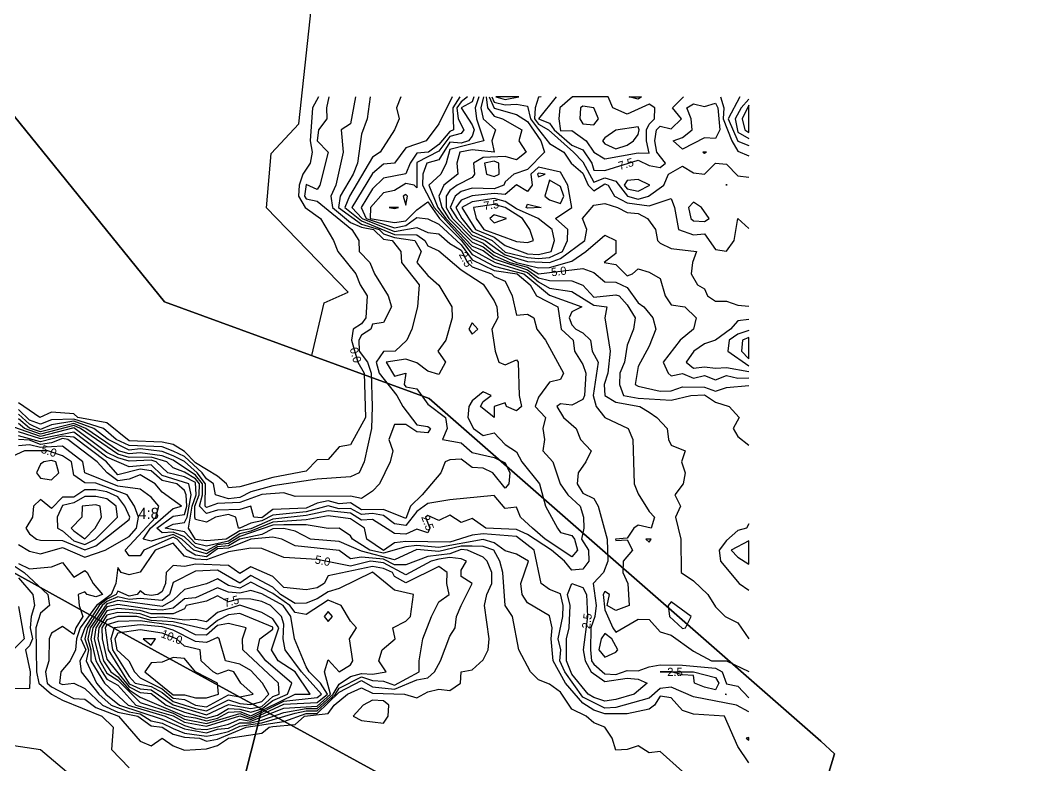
# Model space of a CAD drawing. Header units: metres. Extents: x 304729 to 308942, y 6403920 to 6405836.
# Drawn here: x 305548.3 to 305729, y 6404459.2 to 6404593.9 of the extents above; entities that cross this region are included whole.
import ezdxf
from ezdxf.enums import TextEntityAlignment as Align

# ---------------------------------------------------------------- set-up
doc = ezdxf.new("R2010")
doc.units = ezdxf.units.M
for name, color, linetype in [('FASTIGHETSGRANSER', 7, 'Continuous'), ('HOJDKURVOR_GRUND', 4, 'Continuous'), ('HOJDKURVOR_STOD', 6, 'Continuous'), ('HOJDKURVOR_TEXT', 2, 'Continuous'), ('LILLEBY_4_8', 5, 'Continuous'), ('TOMTBETECKNINGAR', 3, 'Continuous'), ('TOMTER_1945', 1, 'Continuous')]:
    doc.layers.add(name, color=color, linetype=linetype)

msp = doc.modelspace()

# ---------------------------------------------------------------- linework, layer by layer
at = {"layer": 'FASTIGHETSGRANSER'}
for points in [[(305194.17, 6404796.311), (305248.461, 6404753.573), (305425.875, 6404616.253), (305445.572, 6404610.011), (305510.987, 6404589.282), (305538.828, 6404586.862), (305574.392, 6404542.914), (305622.258, 6404525.46), (305693.017, 6404463.466), (305695.515, 6404461.196), (305692.317, 6404450.639), (305682.784, 6404419.603), (305707.41, 6404408.206), (305733.318, 6404395.966)], [(305445.574, 6404610.012), (305510.987, 6404589.283), (305538.828, 6404586.862), (305574.391, 6404542.915), (305601.008, 6404533.208), (305603.235, 6404542.736), (305607.611, 6404544.687), (305592.847, 6404559.923), (305593.711, 6404569.75), (305598.666, 6404575.105), (305604.5, 6404629.316)]]:
    msp.add_lwpolyline(points, dxfattribs=at)
msp.add_lwpolyline([(305510.987, 6404589.282), (305445.572, 6404610.011), (305477.883, 6404521.822), (305482.852, 6404516.777), (305545.142, 6404453.551), (305584.749, 6404440.736), (305585.188, 6404442.458), (305592.017, 6404469.243), (305568.066, 6404482.343), (305521.396, 6404508.195), (305519.965, 6404509.1), (305518.634, 6404510.147), (305517.417, 6404511.324), (305516.326, 6404512.619), (305515.373, 6404514.018), (305514.569, 6404515.508), (305513.92, 6404517.072), (305513.434, 6404518.694), (305513.117, 6404520.357), (305510.987, 6404589.282)], close=True, dxfattribs=at)
at = {"layer": 'HOJDKURVOR_GRUND'}
for points in [[(305604.11, 6404580), (305603.7, 6404578), (305603.75, 6404576), (305602.26, 6404574), (305601.97, 6404572), (305604, 6404570), (305602.49, 6404564), (305602, 6404563.25), (305600, 6404564.15), (305599.69, 6404562), (305600, 6404561.52), (305602, 6404561.09), (305608.27, 6404556), (305609.53, 6404554), (305609.6, 6404552), (305611.53, 6404550), (305612.35, 6404548), (305614.84, 6404544), (305615.4, 6404542), (305614, 6404539.2), (305612, 6404538.89), (305611.7, 6404538), (305610, 6404536.88), (305609.52, 6404536), (305609.6, 6404534), (305611.08, 6404532), (305611.73, 6404530), (305611.91, 6404524), (305611.81, 6404520), (305610.5, 6404514), (305609.6, 6404512), (305608, 6404511.3), (305602, 6404510.87), (305594, 6404509.62), (305590, 6404508.57), (305588, 6404507.56), (305586, 6404507.28), (305583.64, 6404508), (305583.27, 6404510), (305582, 6404510.89), (305581.21, 6404512), (305578, 6404514.95), (305576, 6404515.89), (305574, 6404516.69), (305568, 6404516.93), (305565.65, 6404518), (305563.41, 6404520), (305558, 6404521.73), (305554, 6404521.59), (305552, 6404520.79), (305550, 6404521.5), (305548, 6404523.45)], [(305608.92, 6404580), (305608, 6404575.12), (305606.36, 6404574), (305606.72, 6404570), (305605.38, 6404564), (305604.47, 6404562), (305604.78, 6404560), (305608, 6404557.28), (305610, 6404556.42), (305612.2, 6404556), (305614, 6404554.22), (305615.57, 6404554), (305617.11, 6404552), (305617.23, 6404550), (305620.42, 6404546), (305620.13, 6404542), (305619.12, 6404538), (305618.22, 6404536), (305616.07, 6404534), (305614, 6404533.96), (305612.63, 6404532), (305613.2, 6404530), (305616.38, 6404526), (305617.49, 6404524), (305620, 6404520.69), (305622, 6404520.36), (305622.48, 6404520), (305622, 6404519.24), (305620, 6404519.42), (305618, 6404520.75), (305616, 6404520.71), (305614.95, 6404518), (305615.65, 6404516), (305615.17, 6404514), (305613.29, 6404510), (305612, 6404508.71), (305610, 6404507.38), (305608, 6404507.78), (305598, 6404507.71), (305596, 6404508.39), (305592, 6404508.07), (305588, 6404506.61), (305584, 6404506.43), (305582, 6404505.72), (305581.74, 6404506), (305581.84, 6404510), (305580.31, 6404512), (305578, 6404514.05), (305576, 6404515.1), (305574, 6404515.88), (305570, 6404516.33), (305568, 6404516.1), (305564.2, 6404518), (305561.61, 6404520), (305558, 6404521.33), (305554, 6404520.67), (305552, 6404519.85), (305550, 6404520.78), (305548, 6404522.59)], [(305611.57, 6404580), (305611.06, 6404576), (305610, 6404573.2), (305609.27, 6404568), (305608.53, 6404566), (305606.14, 6404562), (305605.83, 6404560), (305610, 6404556.98), (305613.21, 6404556), (305614, 6404555.22), (305616, 6404554.52), (305619.65, 6404554), (305620.79, 6404552), (305620, 6404550), (305622, 6404547.66), (305624, 6404545.9), (305626.36, 6404542), (305626.41, 6404540), (305625.25, 6404536), (305623.8, 6404534), (305625.17, 6404532), (305624, 6404529.75), (305622, 6404530.4), (305620, 6404531.87), (305618, 6404532.58), (305614.44, 6404532), (305616, 6404529.47), (305618, 6404530), (305617.69, 6404528), (305618, 6404527.56), (305620, 6404527.17), (305622, 6404524.44), (305625.2, 6404522), (305625.47, 6404520), (305624.67, 6404518), (305628, 6404517.43), (305630, 6404515.67), (305634, 6404514.79), (305636, 6404513.81), (305636.79, 6404512), (305636.63, 6404510), (305636, 6404509.23), (305633.77, 6404512), (305632, 6404512.82), (305630, 6404512.99), (305628, 6404514.5), (305626, 6404514.38), (305625.14, 6404514), (305624.32, 6404512), (305621, 6404508), (305618.87, 6404506), (305618, 6404503.77), (305614, 6404505.35), (305610, 6404505.32), (305608, 6404506.58), (305606, 6404506.38), (305604, 6404506.93), (305602, 6404506.51), (305600, 6404505.59), (305594, 6404505.4), (305592, 6404503.88), (305590.53, 6404504), (305590, 6404506), (305588, 6404505.36), (305584, 6404505.23), (305582, 6404504.66), (305580.74, 6404506), (305581.29, 6404508), (305581.29, 6404510), (305580, 6404511.56), (305576, 6404514.31), (305574, 6404515.09), (305570, 6404515.64), (305568, 6404515.41), (305566.09, 6404516), (305560.2, 6404520), (305558, 6404520.93), (305552, 6404519.42), (305550, 6404520.06), (305548, 6404521.74)], [(305617.14, 6404580), (305616.33, 6404578), (305616.8, 6404576), (305616, 6404574), (305613.4, 6404570), (305612, 6404569.07), (305607.83, 6404562), (305607, 6404560), (305610, 6404557.54), (305616, 6404555.07), (305620, 6404555.05), (305621.47, 6404554), (305622, 6404553.06), (305624, 6404552.13), (305628, 6404548.7), (305632, 6404546.1), (305634, 6404543.09), (305634.44, 6404542), (305634.67, 6404540), (305633.54, 6404538), (305634.18, 6404534), (305634.8, 6404532), (305636, 6404531.54), (305638, 6404532.43), (305638.3, 6404532), (305638.5, 6404526), (305638.9, 6404524), (305638, 6404523.22), (305636.2, 6404524), (305636, 6404524.67), (305634, 6404524), (305634, 6404522), (305631.53, 6404524), (305632, 6404524.89), (305633.43, 6404526), (305632, 6404526.67), (305630, 6404525.04), (305629.4, 6404524), (305629.24, 6404522), (305630.27, 6404520), (305632, 6404518.75), (305634, 6404519.25), (305636, 6404517.13), (305638, 6404515.82), (305639, 6404514), (305642.15, 6404510), (305643.25, 6404506), (305645.42, 6404502), (305646, 6404501.23), (305648, 6404500.66), (305648.52, 6404500), (305649.07, 6404498), (305648, 6404496.84), (305643.21, 6404500), (305640.89, 6404502), (305638.72, 6404504), (305638, 6404505.8), (305636, 6404505.56), (305634, 6404507.88), (305626, 6404507.14), (305622, 6404506.43), (305620, 6404505), (305618, 6404502.47), (305616, 6404502.78), (305614, 6404504.31), (305612, 6404504.64), (305610, 6404504.48), (305608, 6404505.56), (305606, 6404505.49), (305604, 6404506.02), (305600, 6404504.94), (305594, 6404504.35), (305592, 6404503.35), (305590, 6404502.92), (305588, 6404501.99), (305587.75, 6404502), (305587.31, 6404504), (305586, 6404504.44), (305583.65, 6404504), (305582, 6404503.07), (305580, 6404503.59), (305579.89, 6404504), (305579.87, 6404506), (305580.69, 6404508), (305580.74, 6404510), (305580, 6404510.9), (305578, 6404512.15), (305576, 6404512.91), (305574.8, 6404514), (305572, 6404514.85), (305568, 6404514.75), (305566, 6404515.36), (305559.21, 6404520), (305558, 6404520.53), (305552, 6404518.99), (305549.09, 6404520), (305548, 6404520.91)], [(305627.78, 6404580), (305626.54, 6404578), (305626.61, 6404574), (305626, 6404573.69), (305624, 6404571.39), (305622.14, 6404570), (305620, 6404569.8), (305618.8, 6404568), (305618, 6404566.06), (305614, 6404565.28), (305612, 6404563.35), (305609.97, 6404560), (305610.84, 6404558), (305616, 6404556.3), (305618, 6404556.72), (305620, 6404558.14), (305622, 6404557.95), (305624, 6404556.97), (305628, 6404553.2), (305630, 6404550.48), (305634, 6404548.59), (305638.14, 6404548), (305640.5, 6404546), (305641.62, 6404544), (305645.5, 6404542), (305646.09, 6404538), (305648.24, 6404536), (305648.48, 6404534), (305650, 6404531.58), (305650.55, 6404530), (305650.29, 6404526), (305650, 6404525.28), (305648, 6404524.21), (305646, 6404524.48), (305645.33, 6404524), (305646.52, 6404522), (305648.78, 6404520), (305649.61, 6404518), (305651.5, 6404516), (305650.57, 6404514), (305649.14, 6404512), (305648.96, 6404510), (305650, 6404508.32), (305652, 6404507.38), (305652.8, 6404506), (305654.4, 6404500), (305654.52, 6404496), (305653.76, 6404494), (305651.9, 6404492), (305652.42, 6404488), (305652.16, 6404486), (305651.45, 6404484), (305651.37, 6404480), (305651.6, 6404478), (305652, 6404477.38), (305654, 6404475.67), (305656, 6404475.56), (305658, 6404476.27), (305660, 6404476.18), (305662, 6404476.93), (305664, 6404477.27), (305668, 6404477.24), (305674, 6404476.67), (305675.2, 6404476), (305676, 6404473.86), (305678, 6404473.41), (305680, 6404471.33)], [(305629.15, 6404580), (305628, 6404579.1), (305627.26, 6404578), (305627.47, 6404576), (305628.49, 6404574), (305628, 6404573.37), (305626, 6404572.78), (305624, 6404570.13), (305620, 6404568.1), (305620, 6404563.5), (305619.5, 6404564), (305618, 6404564.31), (305616, 6404563.07), (305614, 6404562.65), (305611.63, 6404560), (305611.56, 6404558), (305616, 6404557.23), (305618, 6404557.54), (305620, 6404559.57), (305622, 6404560.99), (305624.12, 6404558), (305628, 6404554.09), (305630, 6404551.48), (305634, 6404549.35), (305639.33, 6404548), (305644, 6404544.1), (305649.82, 6404542), (305648, 6404541.13), (305647.55, 6404540), (305648, 6404538.76), (305648.73, 6404538), (305650, 6404537.33), (305651.4, 6404536), (305651.7, 6404534), (305652.8, 6404532), (305651.9, 6404526), (305652.44, 6404524), (305654, 6404522), (305658.17, 6404520), (305659.07, 6404518), (305659.29, 6404510), (305660, 6404508.18), (305662, 6404505), (305662.95, 6404504), (305662.33, 6404502), (305660, 6404502.55), (305659.25, 6404502), (305658, 6404500.18), (305655.94, 6404500), (305656, 6404499.79), (305658, 6404499.86), (305658.96, 6404498), (305657.32, 6404496), (305657.23, 6404494), (305658.11, 6404492), (305658.4, 6404488), (305656, 6404487.11), (305654.4, 6404488), (305654.8, 6404490), (305654, 6404490.53), (305653.66, 6404490), (305654, 6404487.25), (305655.41, 6404484), (305656, 6404483.17), (305660, 6404485.56), (305662, 6404485.5), (305664, 6404483.25), (305666, 6404482.67), (305670, 6404479.78), (305673.27, 6404478), (305676, 6404478), (305680, 6404476.07)], [(305630.33, 6404580), (305630, 6404579.1), (305627.99, 6404578), (305630, 6404574.94), (305630.36, 6404574), (305630, 6404572.86), (305629.37, 6404572), (305628, 6404571.6), (305626, 6404571.81), (305624, 6404568.57), (305621.81, 6404568), (305621.07, 6404566), (305621.06, 6404564), (305623.13, 6404560), (305630, 6404552.33), (305634.19, 6404550), (305640, 6404548.21), (305642, 6404546.54), (305644, 6404545.38), (305648, 6404544.79), (305652, 6404542.34), (305654.33, 6404542), (305654, 6404540), (305654.93, 6404534), (305654.52, 6404530), (305653.89, 6404528), (305653.96, 6404526), (305656, 6404524.76), (305660.29, 6404524), (305662, 6404522.96), (305663.38, 6404522), (305665.23, 6404520), (305665.5, 6404518), (305666, 6404517), (305668.5, 6404516), (305667.85, 6404514), (305668.5, 6404512), (305668.13, 6404510), (305666.62, 6404508), (305667.68, 6404506), (305666.75, 6404504), (305667.71, 6404500), (305667.75, 6404494), (305670, 6404492.5), (305672.57, 6404490), (305674, 6404487.75), (305675.75, 6404486), (305678, 6404484.89), (305680, 6404482)], [(305631.2, 6404580), (305630.56, 6404578), (305630.78, 6404576), (305632.12, 6404572), (305626, 6404570.48), (305625.33, 6404568), (305624.34, 6404566), (305622.18, 6404564), (305623.8, 6404560), (305625.22, 6404558), (305630, 6404553.01), (305632, 6404552.17), (305634, 6404550.7), (305640, 6404548.7), (305642, 6404547.27), (305644, 6404546.8), (305648, 6404546.73), (305650, 6404545.95), (305652, 6404543.77), (305656, 6404544.21), (305656.59, 6404544), (305658, 6404542.4), (305659.44, 6404540), (305659.17, 6404538), (305658, 6404535.11), (305657.55, 6404532), (305656.7, 6404530), (305656.61, 6404528), (305657.36, 6404526), (305660, 6404525.51), (305666, 6404525.15), (305669.5, 6404526), (305672, 6404526.09), (305674, 6404524.75), (305676.43, 6404524), (305678.29, 6404522), (305677.2, 6404520), (305678, 6404518.57), (305680, 6404517)], [(305632.54, 6404580), (305632.75, 6404578), (305634, 6404576.49), (305635.48, 6404576), (305639, 6404574), (305638.47, 6404572), (305639.75, 6404570), (305638, 6404568.6), (305636, 6404569.2), (305632, 6404569.03), (305630.23, 6404568), (305630.44, 6404566), (305630, 6404565.41), (305627.28, 6404564), (305626, 6404563.06), (305625.28, 6404562), (305625.29, 6404560), (305626.47, 6404558), (305630, 6404554.35), (305632, 6404553.52), (305634, 6404551.91), (305638, 6404550.02), (305642, 6404549.04), (305644, 6404549.1), (305648, 6404550.27), (305650.55, 6404552), (305654, 6404554.94), (305656, 6404554), (305656, 6404551.67), (305653.86, 6404550), (305656, 6404549.67), (305658, 6404547.61), (305659, 6404548), (305660, 6404548.9), (305662, 6404548.25), (305664, 6404547.14), (305664.86, 6404544), (305666, 6404542.4), (305668.44, 6404542), (305670.47, 6404540), (305670, 6404538), (305667.6, 6404536), (305664.5, 6404532), (305665.43, 6404530), (305666, 6404529.53), (305668, 6404529.95), (305670, 6404529.12), (305672, 6404529.57), (305674, 6404528.82), (305676, 6404529.58), (305678, 6404529.14), (305680, 6404529.17)], [(305633.05, 6404580), (305634, 6404577.94), (305638, 6404576.79), (305640, 6404575.5), (305642.39, 6404572), (305643.06, 6404570), (305640, 6404566.83), (305637.53, 6404566), (305636, 6404564.63), (305635.73, 6404564), (305634, 6404563.36), (305630, 6404563.47), (305628, 6404562.84), (305626.92, 6404562), (305626.06, 6404560), (305627.28, 6404558), (305630, 6404554.99), (305632.36, 6404554), (305636, 6404551.39), (305640, 6404550.22), (305644, 6404550), (305646, 6404550.77), (305650.35, 6404554), (305650.72, 6404556), (305649.93, 6404558), (305652, 6404560.42), (305654, 6404560.69), (305656.29, 6404560), (305658, 6404559.08), (305660, 6404558.91), (305661.67, 6404558), (305663.14, 6404556), (305663.51, 6404554), (305664, 6404553.53), (305666, 6404552.53), (305670.57, 6404552), (305669.82, 6404550), (305669.56, 6404548), (305670.75, 6404546), (305672, 6404545.29), (305672.55, 6404544), (305674, 6404543.02), (305676, 6404543.02), (305678, 6404542.31), (305680, 6404542.13)], [(305633.55, 6404580), (305634, 6404579.03), (305636, 6404578.55), (305638, 6404578.65), (305640, 6404578.29), (305640.52, 6404576), (305642, 6404574.08), (305644, 6404571.56), (305646.58, 6404570), (305647.92, 6404568), (305650, 6404566.16), (305650.97, 6404564), (305652, 6404563.01), (305654, 6404564.27), (305654.59, 6404564), (305655.71, 6404562), (305658, 6404560.79), (305662, 6404560.29), (305666, 6404561.6), (305666.57, 6404560), (305667.27, 6404556), (305670, 6404555.05), (305672, 6404555.21), (305674, 6404552.36), (305676, 6404552.08), (305677.33, 6404554), (305678, 6404558), (305680, 6404556.2)], [(305634.31, 6404580), (305636, 6404579.49), (305638.44, 6404580), (305634.31, 6404580)], [(305642.5, 6404580), (305642, 6404579.92), (305641.41, 6404578), (305641.25, 6404576), (305642, 6404575.02), (305643.8, 6404574), (305648.33, 6404570), (305650, 6404568.22), (305652, 6404564.54), (305654, 6404565.31), (305656, 6404564.73), (305658.06, 6404562), (305660, 6404561.45), (305661.88, 6404562), (305664.67, 6404564), (305665.48, 6404566), (305668, 6404567.43), (305670, 6404566.26), (305672, 6404566), (305674, 6404568), (305676, 6404567.8), (305678, 6404565.69), (305680, 6404565.43)], [(305648.11, 6404580), (305645.85, 6404578), (305645.64, 6404576), (305646, 6404573.82), (305648, 6404573.88), (305650.58, 6404572), (305652, 6404570), (305654, 6404568.79), (305660, 6404569.87), (305662, 6404569.78), (305661.53, 6404572), (305661.53, 6404574), (305662, 6404575.03), (305662.94, 6404576), (305663, 6404578), (305662, 6404578.64), (305658, 6404576.84), (305655.45, 6404578), (305654.6, 6404580), (305648.11, 6404580)], [(305678.38, 6404580), (305676.3, 6404576), (305678, 6404571.96), (305680, 6404571.16)], [(305680, 6404579.56), (305678.62, 6404578), (305677.55, 6404576), (305678, 6404573.58), (305680, 6404572.46)], [(305650, 6404575.07), (305652, 6404574.89), (305652.83, 6404576), (305652, 6404578), (305650, 6404578.32), (305649.57, 6404578), (305649.46, 6404576), (305650, 6404575.07)], [(305668, 6404570.53), (305666.31, 6404572), (305668, 6404572.61), (305669.79, 6404574), (305669.57, 6404576), (305668.81, 6404578), (305670, 6404578.74), (305672, 6404578.22), (305674, 6404578.86), (305674.4, 6404578), (305674.79, 6404574), (305674, 6404572.43), (305672, 6404572.56), (305668, 6404570.53)], [(305680, 6404578.46), (305678.81, 6404576), (305679.3, 6404574), (305680, 6404573.56), (305680, 6404578.46)], [(305654, 6404571.5), (305656, 6404570.59), (305658, 6404571.27), (305659.15, 6404572), (305660, 6404573.16), (305660.21, 6404574), (305660, 6404574.53), (305656, 6404573.94), (305654, 6404572.55), (305653.56, 6404572), (305654, 6404571.5)], [(305636, 6404551.91), (305640, 6404550.91), (305642, 6404550.78), (305644, 6404550.93), (305646.33, 6404552), (305647.26, 6404554), (305647.29, 6404556), (305645.04, 6404558), (305648, 6404560), (305647.27, 6404564), (305646, 6404566.36), (305642, 6404567.27), (305640.61, 6404566), (305640.83, 6404564), (305640, 6404562.87), (305638, 6404564.08), (305636, 6404562.31), (305634, 6404562.51), (305630, 6404562.08), (305628, 6404561.31), (305627.07, 6404560), (305628.14, 6404558), (305630, 6404555.63), (305633.64, 6404554), (305636, 6404551.91)], [(305634, 6404565.58), (305634.87, 6404566), (305634.82, 6404568), (305634, 6404568.33), (305632.26, 6404568), (305632.57, 6404566), (305634, 6404565.58)], [(305642, 6404565.49), (305643.2, 6404566), (305642, 6404566.19), (305641.79, 6404566), (305642, 6404565.49)], [(305644, 6404561.35), (305646, 6404560.67), (305646.59, 6404562), (305646, 6404563.78), (305644, 6404564.91), (305643.12, 6404562), (305644, 6404561.35)], [(305676, 6404563.93), (305676, 6404564.2), (305676, 6404563.93)], [(305618, 6404560.4), (305618.33, 6404562), (305618, 6404562.33), (305617.56, 6404562), (305618, 6404560.4)], [(305640, 6404551.6), (305642, 6404551.5), (305644.3, 6404552), (305644.9, 6404554), (305644.46, 6404556), (305641.94, 6404558), (305638, 6404559.72), (305636, 6404561.08), (305634, 6404561.57), (305630, 6404561), (305628.16, 6404560), (305630.61, 6404556), (305634, 6404554.62), (305636, 6404553.08), (305640, 6404551.6)], [(305616, 6404559.8), (305616.67, 6404560), (305615, 6404560), (305616, 6404559.8)], [(305640, 6404559.88), (305639.77, 6404560), (305640, 6404560.56), (305642.5, 6404560), (305640, 6404559.88)], [(305670, 6404557.55), (305672, 6404557.45), (305672.85, 6404558), (305671.47, 6404560), (305670, 6404560.93), (305669.09, 6404560), (305669.51, 6404558), (305670, 6404557.55)], [(305634, 6404557.19), (305636.2, 6404558), (305634, 6404558.67), (305633.19, 6404558), (305634, 6404557.19)], [(305680, 6404539.7), (305678, 6404539.46), (305676.69, 6404538), (305674, 6404536), (305672, 6404535.3), (305670.07, 6404534), (305668.7, 6404532), (305670, 6404530.94), (305672, 6404531.19), (305674, 6404530.9), (305676, 6404531.07), (305680, 6404530.34)], [(305630, 6404537.04), (305631.05, 6404538), (305630, 6404539.1), (305629.39, 6404538), (305630, 6404537.04)], [(305680, 6404537.75), (305678, 6404537.07), (305676.43, 6404536), (305676.19, 6404534), (305680, 6404531.35)], [(305680, 6404536.48), (305678.85, 6404536), (305678.71, 6404534), (305680, 6404532.64), (305680, 6404536.48)], [(305680, 6404468.78), (305677.78, 6404470), (305670, 6404471.53), (305666, 6404473.25), (305664, 6404472.99), (305662, 6404471.28), (305656, 6404469.59), (305654, 6404469.44), (305650, 6404471.46), (305646.77, 6404476), (305645.88, 6404478), (305646.02, 6404480), (305645.52, 6404482), (305646.38, 6404486), (305646.44, 6404488), (305646, 6404490.14), (305644, 6404490.88), (305642.5, 6404492), (305641.21, 6404498), (305638, 6404500.49), (305632, 6404500.98), (305630, 6404500.74), (305626, 6404499.44), (305618, 6404499.57), (305616, 6404499.36), (305614, 6404497.98), (305610.97, 6404500), (305610.52, 6404502), (305608, 6404503.66), (305604, 6404504.22), (305600, 6404503.51), (305594, 6404503.07), (305590, 6404501.43), (305588, 6404500.99), (305586, 6404499.65), (305582, 6404498.77), (305580, 6404499.23), (305578, 6404501.32), (305574.55, 6404502), (305576, 6404502.7), (305578, 6404503.04), (305578.5, 6404504), (305579.24, 6404508), (305578.79, 6404510), (305574, 6404511.54), (305572, 6404513.43), (305568, 6404513.07), (305564, 6404514.82), (305558, 6404519.38), (305552, 6404518.12), (305548, 6404519.39)], [(305680, 6404459.56), (305678, 6404462.5), (305675.6, 6404468), (305670, 6404468.36), (305668, 6404469.04), (305666, 6404471.33), (305664, 6404471.64), (305662.94, 6404470), (305662, 6404469.26), (305658, 6404468.41), (305654, 6404468.4), (305652, 6404469.12), (305650, 6404470.34), (305646.85, 6404474), (305644.66, 6404478), (305644.31, 6404482), (305644.48, 6404484), (305644, 6404486.14), (305640, 6404488.47), (305639.07, 6404490), (305638.81, 6404492), (305640.16, 6404496), (305638, 6404497.29), (305636, 6404497.92), (305634, 6404499.34), (305632, 6404499.92), (305624, 6404498.52), (305620, 6404498.89), (305618, 6404498.65), (305614, 6404497.45), (305611.54, 6404498), (305608.36, 6404500), (305608, 6404500.61), (305606, 6404502), (305604, 6404501.91), (305600, 6404502.6), (305596, 6404502.61), (305594, 6404502.51), (305588, 6404500.49), (305586, 6404499.22), (305584, 6404499.01), (305582, 6404497.91), (305580, 6404498.54), (305578, 6404500.44), (305576, 6404501.3), (305574, 6404501.17), (305573.04, 6404502), (305576, 6404504.14), (305578, 6404504.48), (305578.43, 6404506), (305578.34, 6404508), (305578, 6404508.79), (305576.62, 6404510), (305574, 6404510.61), (305572, 6404512.35), (305570, 6404512.67), (305566, 6404511.66), (305563.93, 6404514), (305558, 6404518.47), (305556, 6404518.65), (305552, 6404517.63), (305548, 6404518.71)], [(305668, 6404458), (305664, 6404461.6), (305662, 6404461.4), (305660, 6404462.62), (305658, 6404462), (305656, 6404461.86), (305655.33, 6404464), (305654, 6404466), (305652, 6404466.83), (305650.6, 6404468), (305648, 6404469.27), (305646, 6404472.37), (305644, 6404473.82), (305642, 6404474.57), (305640.57, 6404476), (305638.44, 6404480), (305637.28, 6404486), (305636, 6404488), (305635.56, 6404494), (305635, 6404496), (305633.93, 6404498), (305632, 6404498.66), (305630, 6404498.73), (305628, 6404498.74), (305624, 6404497.77), (305620, 6404498.14), (305616, 6404496.27), (305610, 6404497.85), (305606, 6404499.61), (305600.8, 6404500), (305598, 6404501.45), (305596, 6404501.92), (305594, 6404501.88), (305592, 6404500.88), (305588.04, 6404500), (305586, 6404498.79), (305584, 6404498.63), (305582, 6404497.36), (305579.72, 6404498), (305577.56, 6404500), (305576, 6404500.83), (305572, 6404499.64), (305570.56, 6404500), (305571.87, 6404502), (305576, 6404505.53), (305577.48, 6404506), (305574, 6404508.52), (305572.69, 6404510), (305570, 6404511.65), (305568, 6404510.85), (305566, 6404510.54), (305564.03, 6404512), (305562.24, 6404514), (305556.96, 6404518), (305556, 6404518.2), (305554, 6404517.43), (305552, 6404517.11), (305550, 6404517.91), (305548, 6404518.03)], [(305578, 6404461.86), (305582, 6404462.11), (305584, 6404462.71), (305586, 6404464), (305592, 6404464.94), (305593.3, 6404466), (305594, 6404466.16), (305598, 6404466.51), (305599.73, 6404468), (305604, 6404468.5), (305605.08, 6404470), (305607.46, 6404472), (305610, 6404473.12), (305612, 6404472.16), (305617.75, 6404472), (305620, 6404471.35), (305622, 6404472.42), (305624, 6404472.88), (305626, 6404472.62), (305627.9, 6404474), (305628, 6404476), (305630, 6404476.36), (305632, 6404478.2), (305632.9, 6404480), (305633.08, 6404482), (305632.25, 6404488), (305632.65, 6404490), (305633.55, 6404492), (305633.59, 6404494), (305632.72, 6404496), (305632, 6404496.74), (305629.18, 6404498), (305628, 6404498.12), (305626, 6404497.37), (305622, 6404496.88), (305618, 6404495.35), (305616, 6404495.36), (305614, 6404496.39), (305610, 6404496.77), (305608, 6404496.48), (305606, 6404497.94), (305598, 6404498.79), (305595.6, 6404500), (305594, 6404500.36), (305590, 6404500.02), (305586, 6404498.37), (305584, 6404498.25), (305582, 6404496.81), (305580, 6404497.13), (305578.48, 6404498), (305576.67, 6404500), (305576, 6404500.36), (305570.65, 6404498), (305570, 6404496.97), (305568, 6404497), (305567.3, 6404498), (305572.83, 6404504), (305573.38, 6404506), (305572, 6404507.59), (305570, 6404509.06), (305566, 6404509.56), (305560, 6404512), (305559.64, 6404514), (305556, 6404516.81), (305552, 6404516.6), (305550, 6404517.04), (305548, 6404516.87)], [(305552, 6404511.04), (305554, 6404510.76), (305555.3, 6404512), (305554.74, 6404514), (305554, 6404514.23), (305552.6, 6404514), (305552, 6404513.57), (305551.29, 6404512), (305552, 6404511.04)], [(305552, 6404499.81), (305556, 6404499.79), (305560, 6404498.08), (305562, 6404498.8), (305568, 6404503.55), (305568.16, 6404504), (305567.22, 6404506), (305566, 6404507.68), (305564, 6404508.54), (305562, 6404508.95), (305560, 6404508.94), (305558, 6404507.6), (305556, 6404507.59), (305554, 6404505.57), (305552, 6404507.2), (305550.74, 6404506), (305550.54, 6404504), (305549.36, 6404502), (305550, 6404501), (305551.27, 6404500), (305552, 6404499.81)], [(305558, 6404499.69), (305560, 6404499.05), (305561.92, 6404500), (305565.94, 6404504), (305565.64, 6404506), (305564, 6404507.32), (305562, 6404507.73), (305560, 6404507.7), (305558, 6404506.6), (305556, 6404506.12), (305555, 6404504), (305555.07, 6404502), (305556, 6404501.53), (305558, 6404499.69)], [(305558, 6404501.5), (305560, 6404500.06), (305561.89, 6404502), (305563.03, 6404504), (305562.76, 6404506), (305562, 6404506.24), (305559.54, 6404506), (305559.46, 6404504), (305557.54, 6404502), (305558, 6404501.5)], [(305680, 6404502.8), (305679.56, 6404502), (305678, 6404501.6), (305676, 6404499.74), (305674.66, 6404498), (305674.86, 6404496), (305678.29, 6404492), (305680, 6404490.8)], [(305662, 6404499.47), (305662.33, 6404500), (305661.38, 6404500), (305662, 6404499.47)], [(305546, 6404496.05), (305549.04, 6404494), (305553.3, 6404490), (305553.62, 6404488), (305552, 6404486.63), (305551.18, 6404484), (305551.29, 6404476), (305551.71, 6404474), (305554, 6404472), (305556, 6404470.87), (305563.08, 6404468), (305565.12, 6404466), (305564.8, 6404462), (305568, 6404458.64)], [(305548, 6404495.63), (305550, 6404494.63), (305554, 6404495), (305556, 6404495.8), (305558, 6404493.14), (305560, 6404494.36), (305560.45, 6404494), (305561.5, 6404492), (305563.22, 6404490), (305562, 6404489.57), (305560.43, 6404490), (305560, 6404490.5), (305558.8, 6404490), (305559, 6404488), (305559.62, 6404486), (305558.39, 6404484), (305558, 6404482.77), (305556, 6404484.22), (305554, 6404483), (305553.58, 6404482), (305553.5, 6404478), (305552.91, 6404476), (305553.19, 6404474), (305554, 6404473.28), (305558, 6404471.22), (305560, 6404471.09), (305562, 6404469.59), (305566.12, 6404468), (305570, 6404463.5), (305572, 6404462.67), (305574, 6404464.04), (305576, 6404462.67), (305578, 6404461.86)], [(305576, 6404465.76), (305578, 6404464.96), (305582, 6404464.37), (305584, 6404464.74), (305586, 6404465.23), (305588, 6404466.18), (305592, 6404466.77), (305598, 6404468.52), (305600, 6404468.95), (305602, 6404468.94), (305605.33, 6404472), (305606, 6404473.07), (305610, 6404475.09), (305612, 6404474.47), (305614, 6404474.31), (305616, 6404473.61), (305620.4, 6404476), (305620.4, 6404478), (305621.1, 6404482), (305622.64, 6404486), (305624, 6404488.67), (305625.88, 6404490), (305625.44, 6404492), (305625.5, 6404494), (305624, 6404495.07), (305618, 6404492.12), (305616, 6404493.28), (305615.58, 6404494), (305614, 6404494.7), (305612, 6404495.04), (305604, 6404493.38), (305603.28, 6404492), (305602, 6404491.18), (305600, 6404490.85), (305596, 6404491.28), (305594, 6404493.24), (305590, 6404495), (305588, 6404493.82), (305586, 6404495.22), (305580, 6404495.47), (305578, 6404495.09), (305576, 6404495.27), (305574.69, 6404494), (305574.59, 6404492), (305574, 6404490.53), (305573.2, 6404490), (305572, 6404489.8), (305570.86, 6404490), (305570, 6404490.67), (305569.44, 6404490), (305568, 6404489.71), (305566, 6404490.63), (305565.65, 6404490), (305564, 6404489.18), (305562.62, 6404488), (305560, 6404484), (305559.27, 6404482), (305560.18, 6404480), (305559.08, 6404478), (305559.33, 6404476), (305562.55, 6404472), (305564.79, 6404470), (305568, 6404468.8), (305570, 6404468.41), (305572, 6404467.16), (305574, 6404466.74), (305576, 6404465.76)], [(305548, 6404493.03), (305550.62, 6404490), (305550.93, 6404488), (305550.32, 6404486), (305550.14, 6404484), (305550.53, 6404482), (305550, 6404480.71), (305549.28, 6404480), (305550.1, 6404476), (305550, 6404473), (305542, 6404472.82)], [(305578, 6404465.71), (305582, 6404464.99), (305584, 6404465.63), (305586, 6404465.84), (305588, 6404466.82), (305590, 6404466.78), (305592, 6404467.3), (305596, 6404468.65), (305600, 6404469.39), (305602, 6404469.37), (305604.87, 6404472), (305606, 6404473.81), (305608, 6404475.2), (305610, 6404475.7), (305612, 6404475.58), (305614.47, 6404476), (305613.16, 6404478), (305613.75, 6404480), (305616.08, 6404482), (305615.68, 6404484), (305618, 6404485.2), (305618.87, 6404486), (305619.43, 6404490), (305616, 6404490.79), (305612, 6404494.02), (305606, 6404491.07), (305604, 6404490.51), (305602, 6404489.22), (305600, 6404488.44), (305598, 6404488.36), (305595.36, 6404490), (305594, 6404491.33), (305590, 6404493.46), (305588, 6404492.07), (305584, 6404494.39), (305580, 6404494.2), (305576, 6404492.18), (305575.31, 6404490), (305574, 6404488.94), (305570, 6404489.26), (305568, 6404489.09), (305566, 6404489.58), (305564, 6404488.75), (305563.13, 6404488), (305560.49, 6404484), (305560.01, 6404482), (305560.65, 6404480), (305560.26, 6404478), (305562.11, 6404474), (305563.8, 6404472), (305566.28, 6404470), (305574, 6404467.48), (305578, 6404465.71)], [(305580, 6404465.74), (305582, 6404465.61), (305586, 6404466.54), (305588, 6404467.45), (305590, 6404467.09), (305596, 6404469.44), (305602, 6404469.8), (305604.41, 6404472), (305603.33, 6404476), (305604, 6404478.2), (305606, 6404476), (305608, 6404477.29), (305608.43, 6404478), (305607.83, 6404482), (305609.12, 6404484), (305608, 6404485.2), (305606.33, 6404488), (305604, 6404488.96), (305600, 6404486.41), (305598, 6404486.76), (305597.05, 6404488), (305594, 6404490.18), (305590, 6404492.24), (305588, 6404491.14), (305586, 6404491.65), (305584, 6404492.82), (305582, 6404491.92), (305578, 6404490.92), (305576, 6404488.96), (305574, 6404487.83), (305566, 6404488.89), (305564, 6404488.31), (305560.99, 6404484), (305560.57, 6404482), (305561.12, 6404480), (305561.12, 6404478), (305563.54, 6404474), (305567.84, 6404470), (305574.51, 6404468), (305578, 6404466.34), (305580, 6404465.74)], [(305578, 6404466.9), (305582, 6404466.19), (305588, 6404468.06), (305590, 6404467.4), (305596, 6404470.16), (305602, 6404470.49), (305603.89, 6404472), (305602.58, 6404474), (305600.53, 6404476), (305600, 6404476.94), (305597.88, 6404482), (305597.24, 6404486), (305595.83, 6404488), (305592, 6404490.12), (305590, 6404490.75), (305588, 6404490.25), (305586, 6404490.42), (305584, 6404491.23), (305580, 6404489.41), (305578, 6404489.19), (305576, 6404487.52), (305574, 6404487.18), (305572, 6404487.31), (305566, 6404488.19), (305564, 6404487.78), (305561.48, 6404484), (305561.12, 6404482), (305561.98, 6404478), (305563.13, 6404476), (305564, 6404474.71), (305566, 6404473.64), (305569.25, 6404470), (305576, 6404468.06), (305578, 6404466.9)], [(305548, 6404487.82), (305549.07, 6404482), (305547.05, 6404480)], [(305580, 6404467.73), (305582, 6404467.17), (305584, 6404467.64), (305586, 6404468.7), (305588, 6404468.87), (305590, 6404468.05), (305598, 6404471.98), (305600.72, 6404472), (305598, 6404476.04), (305594.93, 6404478), (305593.72, 6404480), (305595.09, 6404484), (305594, 6404485.59), (305592, 6404486.76), (305588, 6404488.09), (305584, 6404486.73), (305582, 6404485.08), (305580, 6404485.48), (305578, 6404485.35), (305574, 6404485.89), (305572, 6404485.8), (305570, 6404486.51), (305568, 6404486.71), (305566, 6404486.75), (305564, 6404486.28), (305562.53, 6404484), (305562.34, 6404482), (305563.38, 6404478), (305564.69, 6404476), (305566, 6404475.12), (305568, 6404472.78), (305570, 6404471.42), (305578, 6404468.01), (305580, 6404467.73)], [(305668, 6404483.88), (305668.55, 6404484), (305669.58, 6404486), (305666, 6404488.69), (305665.42, 6404488), (305665.67, 6404486), (305668, 6404483.88)], [(305582, 6404467.67), (305584, 6404468.19), (305586, 6404469.38), (305588, 6404469.28), (305590, 6404468.72), (305592, 6404469.36), (305594, 6404470.86), (305596.66, 6404472), (305597.4, 6404474), (305592.74, 6404478), (305591.24, 6404480), (305591.63, 6404482), (305594, 6404483.73), (305594, 6404484.12), (305588, 6404486.56), (305586, 6404486.3), (305584, 6404485.3), (305582, 6404483.68), (305576, 6404485.06), (305572, 6404485.28), (305569.41, 6404486), (305566, 6404486.03), (305564, 6404485.44), (305563.1, 6404484), (305563.15, 6404482), (305564, 6404478.29), (305568, 6404473.31), (305570, 6404472.27), (305572, 6404472.1), (305574.68, 6404470), (305578, 6404468.73), (305582, 6404467.67)], [(305604, 6404485.12), (305604.74, 6404486), (305604, 6404486.9), (305603.26, 6404486), (305604, 6404485.12)], [(305578, 6404469.44), (305582, 6404468.23), (305586, 6404470.09), (305590, 6404469.39), (305592, 6404469.73), (305594, 6404471.54), (305595.13, 6404472), (305595, 6404474), (305588.55, 6404480), (305588.53, 6404482), (305589.17, 6404484), (305586, 6404484.75), (305584, 6404484.37), (305582, 6404482.63), (305580, 6404482.73), (305577.53, 6404484), (305576, 6404484.42), (305570, 6404485.24), (305566, 6404485.12), (305564, 6404484.53), (305563.67, 6404484), (305564.22, 6404480), (305568, 6404473.83), (305570, 6404472.96), (305572, 6404472.75), (305576, 6404470.06), (305578, 6404469.44)], [(305580, 6404469.42), (305582, 6404468.95), (305586, 6404470.96), (305588, 6404470.29), (305590, 6404470.13), (305592, 6404470.63), (305593.27, 6404472), (305592.11, 6404474), (305590, 6404476.29), (305588, 6404477.41), (305585.44, 6404478), (305584.31, 6404482), (305584, 6404482.24), (305582, 6404481.31), (305580, 6404481.49), (305576, 6404483.56), (305574, 6404484.13), (305570, 6404484.54), (305565.31, 6404484), (305564.69, 6404482), (305565.01, 6404480), (305568, 6404475.17), (305569.13, 6404474), (305572, 6404473.39), (305574, 6404472.28), (305576, 6404470.65), (305580, 6404469.42)], [(305572, 6404480.86), (305572.8, 6404482), (305570.55, 6404482), (305572, 6404480.86)], [(305654, 6404478.69), (305656, 6404479.56), (305656.31, 6404480), (305655.22, 6404482), (305654, 6404482.96), (305653.33, 6404482), (305652.9, 6404480), (305654, 6404478.69)], [(305576, 6404471.85), (305578, 6404471.88), (305580, 6404471.34), (305582, 6404471.29), (305584.14, 6404472), (305584, 6404474), (305580, 6404476), (305578, 6404478.43), (305576, 6404478.64), (305574, 6404477.75), (305572, 6404477.62), (305570.85, 6404476), (305576, 6404471.85)], [(305610, 6404467.2), (305614, 6404466.74), (305614.8, 6404468), (305614.94, 6404470), (305614, 6404470.76), (305612, 6404470.92), (305610.29, 6404470), (305608.5, 6404468), (305610, 6404467.2)], [(305680, 6404464.12), (305679.5, 6404464), (305680, 6404463.67), (305680, 6404464.12)], [(305546, 6404462.9), (305552, 6404462), (305556.7, 6404458), (305559.73, 6404456), (305561.08, 6404454), (305560.75, 6404452), (305558.55, 6404450), (305556.91, 6404448), (305557.54, 6404446), (305555.73, 6404444), (305554, 6404443.43), (305552, 6404444.98), (305550, 6404442), (305548, 6404440.97)]]:
    msp.add_lwpolyline(points, dxfattribs=at)
at = {"layer": 'HOJDKURVOR_STOD'}
for points in [[(305626.41, 6404580), (305624, 6404575.08), (305621.67, 6404572), (305618, 6404570.76), (305616, 6404568), (305614, 6404567.8), (305612, 6404566.11), (305608.27, 6404560), (305610.13, 6404558), (305616, 6404555.62), (305620, 6404556.36), (305622, 6404555.45), (305624, 6404555.24), (305626, 6404553.49), (305628, 6404552.26), (305629.17, 6404550), (305630, 6404549.27), (305633.48, 6404548), (305634, 6404547.48), (305636, 6404546.64), (305637.24, 6404544), (305638, 6404540.5), (305640, 6404540.7), (305641.17, 6404540), (305641.68, 6404538), (305643.27, 6404536), (305646.52, 6404530), (305646, 6404528.86), (305644, 6404528.38), (305642, 6404525.7), (305641.39, 6404524), (305643.26, 6404522), (305642.75, 6404520), (305643.05, 6404518), (305642.79, 6404516), (305644.57, 6404514), (305645.93, 6404510), (305647.32, 6404508), (305649.52, 6404506), (305650.15, 6404504), (305650.21, 6404502), (305649.75, 6404500), (305651.03, 6404498), (305651.07, 6404496), (305650, 6404494.58), (305648, 6404494.42), (305646.72, 6404496), (305644.37, 6404498), (305640, 6404500.85), (305638, 6404501.77), (305632.5, 6404502), (305630, 6404503.75), (305628, 6404503), (305626, 6404504.35), (305624, 6404503.4), (305622, 6404504.3), (305621.58, 6404504), (305622.35, 6404502), (305622, 6404501.14), (305620, 6404501.79), (305618, 6404500.92), (305616, 6404501.02), (305612, 6404503.57), (305610, 6404503.45), (305608, 6404504.72), (305604, 6404505.12), (305600, 6404504.3), (305594, 6404503.63), (305590, 6404501.9), (305588, 6404501.49), (305585.55, 6404500), (305582, 6404499.69), (305580, 6404499.92), (305578.73, 6404502), (305579.39, 6404506), (305580.1, 6404508), (305580, 6404510.24), (305578, 6404511.26), (305575, 6404512), (305572.89, 6404514), (305572, 6404514.27), (305568, 6404514.08), (305566, 6404514.69), (305564, 6404515.68), (305558, 6404520.13), (305552, 6404518.55), (305546, 6404520.65)], [(305602.25, 6404580), (305601.17, 6404578), (305600.71, 6404572), (305601.11, 6404570), (305600.72, 6404568), (305599.38, 6404566), (305598.74, 6404564), (305598.65, 6404562), (305599.82, 6404560), (305602.62, 6404558), (305604.93, 6404554), (305605.72, 6404552), (305609, 6404548), (305609.77, 6404546), (305611.03, 6404544), (305610.82, 6404540), (305610, 6404538.93), (305608.5, 6404538), (305608.19, 6404536), (305609.32, 6404532), (305610.49, 6404530), (305610.73, 6404522), (305608, 6404517.05), (305606, 6404516.68), (305604, 6404514.41), (305602, 6404514.32), (305600, 6404512.28), (305594, 6404511.14), (305588, 6404509.46), (305586, 6404509.26), (305585.62, 6404510), (305584, 6404511.4), (305580, 6404513.79), (305578, 6404515.84), (305576, 6404517.13), (305574, 6404517.52), (305568, 6404517.77), (305564, 6404521.06), (305558.74, 6404522), (305558, 6404522.68), (305554, 6404522.95), (305551.88, 6404522), (305548, 6404524.68)], [(305632.04, 6404580), (305631.6, 6404578), (305632, 6404576), (305634.22, 6404574), (305633.57, 6404572), (305634, 6404570), (305630, 6404570.4), (305627.78, 6404570), (305627.26, 6404568), (305627.44, 6404566), (305624.86, 6404564), (305624, 6404562), (305624.53, 6404560), (305625.77, 6404558), (305630, 6404553.69), (305632, 6404552.85), (305634, 6404551.3), (305636.82, 6404550), (305640, 6404549.18), (305642, 6404548), (305650, 6404548.94), (305652, 6404548.22), (305654, 6404546.53), (305656, 6404546.48), (305658, 6404545.49), (305660, 6404542.76), (305661.03, 6404542), (305662.64, 6404540), (305663.17, 6404538), (305662, 6404534.91), (305660, 6404531.25), (305659.44, 6404528), (305660, 6404527.65), (305664, 6404526.76), (305666, 6404526.81), (305668, 6404527.52), (305672, 6404527.51), (305674, 6404526.74), (305676, 6404527.45), (305680, 6404527.81)], [(305645.21, 6404580), (305641.97, 6404576), (305644, 6404575.24), (305644.85, 6404574), (305648, 6404571.26), (305650, 6404570.39), (305651.62, 6404568), (305652, 6404566.7), (305654, 6404566.68), (305660, 6404568.53), (305662, 6404567.57), (305664, 6404567.18), (305664.95, 6404568), (305663.41, 6404570), (305662.99, 6404572), (305663.33, 6404574), (305664, 6404574.68), (305666, 6404574.19), (305667.81, 6404576), (305666.23, 6404578), (305668.23, 6404580)], [(305660.59, 6404580), (305660, 6404579.55), (305658.38, 6404580), (305660.59, 6404580)], [(305674.9, 6404580), (305675.49, 6404578), (305675.37, 6404576), (305676.94, 6404572), (305678, 6404570.15), (305680, 6404569.29)], [(305672, 6404569.78), (305672.38, 6404570), (305671.68, 6404570), (305672, 6404569.78)], [(305658, 6404563.34), (305660, 6404562.95), (305662.09, 6404564), (305660, 6404565.05), (305658, 6404564.88), (305657.47, 6404564), (305658, 6404563.34)], [(305638, 6404553.82), (305640, 6404553.62), (305641.11, 6404554), (305640.42, 6404556), (305639.1, 6404558), (305636, 6404559.96), (305634, 6404560.51), (305630.24, 6404560), (305630.76, 6404558), (305632.12, 6404556), (305638, 6404553.82)], [(305550, 6404497.83), (305552, 6404497.38), (305556, 6404498.47), (305560, 6404496.74), (305563.71, 6404498), (305568, 6404500.47), (305569.32, 6404502), (305569.72, 6404504), (305568.96, 6404506), (305567.65, 6404508), (305562, 6404510.12), (305560, 6404510.18), (305558, 6404511.6), (305557.62, 6404514), (305556, 6404515.1), (305553.33, 6404516), (305549.13, 6404516), (305544.78, 6404514)], [(305548, 6404499.04), (305550, 6404497.83)], [(305582, 6404463.46), (305584, 6404463.82), (305589.18, 6404466), (305596, 6404467.02), (305600, 6404468.51), (305602, 6404468.51), (305606, 6404472.34), (305610, 6404474.48), (305612, 6404473.33), (305616, 6404472.86), (305620, 6404474.59), (305622, 6404474.95), (305623.19, 6404476), (305624.26, 6404478), (305626, 6404482.44), (305626.93, 6404484), (305627.2, 6404486), (305628, 6404488), (305630, 6404492), (305628, 6404493.25), (305628, 6404494.4), (305628.96, 6404496), (305628, 6404496.46), (305626, 6404496.68), (305624, 6404496.4), (305622.62, 6404496), (305618, 6404493.57), (305614, 6404495.73), (305611.65, 6404496), (305608, 6404495.11), (305602, 6404496.31), (305596, 6404496.69), (305592, 6404498.32), (305590, 6404498.4), (305586, 6404497.71), (305582, 6404496.26), (305580, 6404496.41), (305578, 6404496.91), (305576, 6404499.31), (305572.69, 6404498), (305570, 6404494.06), (305568, 6404493.55), (305566.6, 6404494), (305566, 6404494.86), (305565.58, 6404492), (305564.76, 6404490), (305562.1, 6404488), (305559.19, 6404484), (305558.52, 6404482), (305558.32, 6404480), (305557.36, 6404478), (305555.68, 6404476), (305555.42, 6404474), (305556, 6404473.76), (305558, 6404474), (305560, 6404473.02), (305563.19, 6404470), (305566, 6404468.73), (305569.6, 6404468), (305572, 6404466.25), (305574, 6404466), (305576, 6404464.76), (305578, 6404464.21), (305580.75, 6404464), (305582, 6404463.46)], [(305680, 6404499.71), (305676.82, 6404498), (305678, 6404496.76), (305680, 6404495.47), (305680, 6404499.71)], [(305652, 6404471.39), (305650.95, 6404472), (305648, 6404475.59), (305647.06, 6404478), (305647.03, 6404482), (305647.52, 6404484), (305647.72, 6404488), (305647.25, 6404490), (305648, 6404492), (305650, 6404491.27), (305650.67, 6404490), (305650.85, 6404486), (305650.05, 6404480), (305650.42, 6404478), (305651.51, 6404476), (305654, 6404474.28), (305658, 6404474.86), (305660, 6404474.67), (305661.64, 6404474), (305659.28, 6404472), (305656, 6404470.99), (305654, 6404470.71), (305652, 6404471.39)], [(305578, 6404467.46), (305582, 6404466.68), (305588, 6404468.47), (305590, 6404467.71), (305596, 6404470.69), (305602, 6404471.39), (305602.76, 6404472), (305599.19, 6404476), (305596.2, 6404480), (305595.87, 6404482), (305596, 6404484.62), (305595.53, 6404486), (305593.54, 6404488), (305592, 6404488.75), (305590, 6404489.13), (305588, 6404489.2), (305586, 6404488.65), (305584, 6404489.76), (305582, 6404488.77), (305578.33, 6404488), (305578, 6404487.4), (305576, 6404486.53), (305572, 6404486.5), (305570, 6404487.09), (305566, 6404487.48), (305564, 6404487.03), (305561.97, 6404484), (305561.68, 6404482), (305562.69, 6404478), (305564, 6404475.75), (305566, 6404474.5), (305570, 6404470.45), (305576, 6404468.56), (305578, 6404467.46)], [(305580, 6404469.97), (305582, 6404469.67), (305586, 6404471.84), (305588, 6404471.48), (305590.43, 6404472), (305588.22, 6404474), (305586.91, 6404476), (305586, 6404476.3), (305584, 6404475.61), (305583.17, 6404476), (305581.05, 6404478), (305580.86, 6404480), (305578, 6404480.67), (305576.56, 6404482), (305574, 6404482.99), (305570, 6404483.62), (305566, 6404483), (305565.43, 6404482), (305565.8, 6404480), (305567.94, 6404478), (305568.96, 6404476), (305570, 6404474.92), (305574, 6404472.93), (305576, 6404471.25), (305578, 6404471.03), (305580, 6404469.97)], [(305672, 6404473.23), (305670.16, 6404474), (305670, 6404475.33), (305668, 6404475.45), (305666, 6404476), (305664, 6404476), (305670, 6404476.02), (305674, 6404475), (305674.6, 6404474), (305674, 6404472.76), (305672, 6404473.23)], [(305676, 6404471.94), (305675.75, 6404472), (305676, 6404471.94)]]:
    msp.add_lwpolyline(points, dxfattribs=at)
at = {"layer": 'LILLEBY_4_8'}
msp.add_lwpolyline([(305682.784, 6404419.603), (305692.317, 6404450.639), (305695.515, 6404461.196), (305693.017, 6404463.466), (305622.258, 6404525.46), (305574.392, 6404542.914), (305538.828, 6404586.862), (305510.987, 6404589.282), (305513.117, 6404520.357), (305513.434, 6404518.694), (305513.92, 6404517.072), (305514.569, 6404515.508), (305515.373, 6404514.018), (305516.326, 6404512.619), (305517.417, 6404511.324), (305518.634, 6404510.147), (305519.965, 6404509.1), (305521.396, 6404508.195), (305568.066, 6404482.343), (305592.017, 6404469.243), (305628.885, 6404449.082), (305682.784, 6404419.603)], close=True, dxfattribs=at)
at = {"layer": 'TOMTER_1945'}
msp.add_lwpolyline([(305585.188, 6404442.458), (305608.555, 6404431.006), (305609.763, 6404430.709), (305611, 6404430.573), (305612.244, 6404430.601), (305613.473, 6404430.792), (305614.667, 6404431.144), (305615.804, 6404431.649), (305616.864, 6404432.3), (305617.83, 6404433.084), (305618.684, 6404433.989), (305628.885, 6404449.082), (305592.017, 6404469.243), (305585.188, 6404442.458)], close=True, dxfattribs=at)

# ---------------------------------------------------------------- texts
at = {"layer": 'HOJDKURVOR_TEXT'}
for s, rotation, p in [('7.5', 17.13627, (305657.785, 6404567.847)), ('7.5', 7.72436, (305633.448, 6404560.435)), ('2.5', -62.62944, (305628.865, 6404550.59)), ('5.0', 6.70153, (305645.665, 6404548.431)), ('0.0', -74.22501, (305608.954, 6404533.294)), ('5.0', 341.37214, (305553.522, 6404515.935)), ('2.5', -68.94329, (305621.973, 6404502.979)), ('5.0', 348.69007, (305602.989, 6404496.112)), ('7.5', 15.37625, (305586.477, 6404488.781)), ('2.5', 82.40536, (305650.744, 6404485.207)), ('10.0', 338.85758, (305575.729, 6404482.321)), ('2.5', 0.19099, (305666.657, 6404476.009))]:
    msp.add_text(s, height=1.5, rotation=rotation, dxfattribs=at).set_placement(p, align=Align.MIDDLE_CENTER)
at = {"layer": 'TOMTBETECKNINGAR'}
msp.add_text('4:8', height=2, dxfattribs=at).set_placement((305569.677, 6404503.673))

doc.saveas('drawing.dxf')
